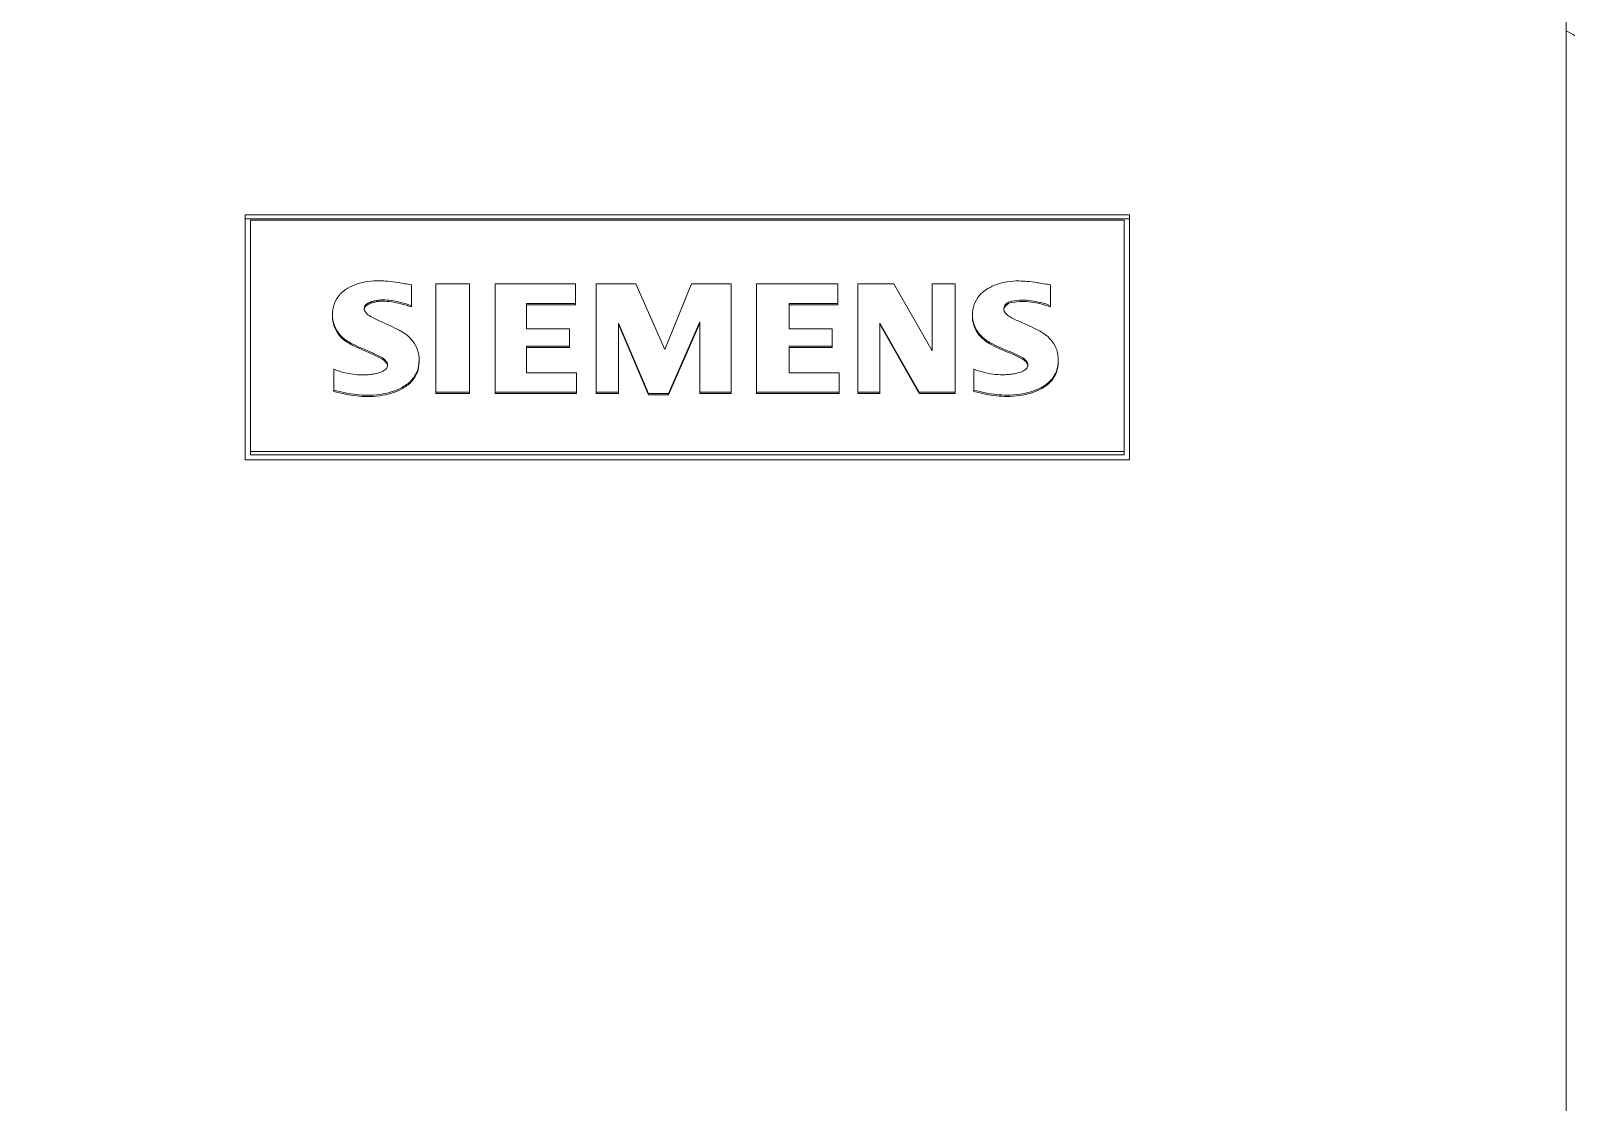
# Model space of a CAD drawing. Header units: millimetres. Extents: x 4134 to 7422, y 1400 to 3585.
# Drawn here: x 5115.85 to 5146.25, y 3054.63 to 3075.84 of the extents above; entities that cross this region are included whole.
import ezdxf

# ---------------------------------------------------------------- set-up
doc = ezdxf.new("R2010")
doc.units = ezdxf.units.MM
doc.layers.add('000-PI-Oprema', color=30, linetype='Continuous', lineweight=5)

# ---------------------------------------------------------------- blocks, each defined once
blk = doc.blocks.new('IM 155-5 PN ST - 6ES7155-5AA01-0AB0')
at = {"color": 0, "linetype": 'ByBlock', "lineweight": 0, "ltscale": 0.25}
blk.add_lwpolyline([(0, 147.007), (34.8, 147.007), (34.8, 0), (0, 0), (0, 147.007)], dxfattribs=at)
at = {"layer": '000-PI-Oprema', "color": 0, "linetype": 'ByBlock', "lineweight": 0}
for p, q in [((26.15, 131.42), (8.65, 131.42)), ((8.65, 131.341), (26.15, 131.341)), ((26.05, 131.31), (8.75, 131.31)), ((8.75, 131.31), (8.75, 126.735)), ((26.05, 126.735), (26.05, 131.31)), ((11.941, 129.62), (11.941, 130.032)), ((13.091, 130.055), (12.424, 130.055)), ((12.424, 130.055), (12.424, 127.905)), ((13.091, 127.905), (13.091, 130.055)), ((13.597, 130.055), (13.597, 127.905)), ((15.184, 130.055), (13.597, 130.055)), ((15.184, 129.666), (15.184, 130.055)), ((16.38, 130.055), (15.598, 130.055)), ((15.598, 130.055), (15.598, 127.905)), ((16.955, 128.751), (16.38, 130.055)), ((17.484, 130.055), (16.955, 128.751)), ((18.266, 130.055), (17.484, 130.055)), ((18.266, 127.905), (18.266, 130.055)), ((18.772, 130.055), (18.772, 127.905)), ((20.382, 130.055), (18.772, 130.055)), ((20.382, 129.666), (20.382, 130.055)), ((21.486, 130.055), (20.773, 130.055)), ((20.773, 130.055), (20.773, 127.905)), ((22.245, 128.728), (21.486, 130.055)), ((22.705, 130.055), (22.245, 130.055)), ((22.245, 130.055), (22.245, 128.728)), ((22.705, 127.905), (22.705, 130.055)), ((24.591, 129.62), (24.591, 130.032)), ((11.941, 129.62), (11.941, 129.594)), ((14.218, 129.163), (14.218, 129.666)), ((14.218, 129.666), (15.184, 129.666)), ((14.218, 129.64), (15.184, 129.64)), ((15.184, 129.666), (15.184, 129.64)), ((19.416, 129.163), (19.416, 129.666)), ((19.416, 129.666), (20.382, 129.666)), ((19.416, 129.64), (20.382, 129.64)), ((20.382, 129.666), (20.382, 129.64)), ((24.591, 129.62), (24.591, 129.594)), ((10.377, 129.442), (10.377, 129.416)), ((16.035, 127.905), (16.035, 129.277)), ((16.035, 129.277), (16.633, 127.882)), ((16.035, 129.251), (16.633, 127.856)), ((17.024, 127.882), (17.645, 129.3)), ((17.024, 127.856), (17.645, 129.274)), ((17.645, 129.3), (17.645, 127.905)), ((21.21, 129.277), (21.992, 127.905)), ((21.21, 127.905), (21.21, 129.277)), ((21.21, 129.251), (21.992, 127.879)), ((23.046, 129.439), (23.046, 129.413)), ((15.069, 129.163), (14.218, 129.163)), ((15.069, 128.82), (15.069, 129.163)), ((20.267, 129.163), (19.416, 129.163)), ((20.267, 128.82), (20.267, 129.163)), ((14.218, 128.293), (14.218, 128.82)), ((14.218, 128.82), (15.069, 128.82)), ((14.218, 128.793), (15.069, 128.793)), ((15.069, 128.82), (15.069, 128.793)), ((19.416, 128.293), (19.416, 128.82)), ((19.416, 128.82), (20.267, 128.82)), ((19.416, 128.793), (20.267, 128.793)), ((20.267, 128.82), (20.267, 128.793)), ((10.4, 128.362), (10.4, 127.95)), ((12.09, 128.515), (12.09, 128.541)), ((15.207, 128.293), (14.218, 128.293)), ((15.207, 127.905), (15.207, 128.293)), ((20.405, 128.293), (19.416, 128.293)), ((20.405, 127.905), (20.405, 128.293)), ((23.073, 128.362), (23.073, 127.95)), ((24.743, 128.514), (24.743, 128.54)), ((10.4, 127.95), (10.4, 127.924)), ((12.424, 127.905), (13.091, 127.905)), ((12.424, 127.905), (12.424, 127.879)), ((12.424, 127.879), (13.091, 127.879)), ((13.091, 127.905), (13.091, 127.879)), ((13.597, 127.905), (15.207, 127.905)), ((13.597, 127.905), (13.597, 127.879)), ((13.597, 127.879), (15.207, 127.879)), ((15.207, 127.905), (15.207, 127.879)), ((15.598, 127.905), (15.598, 127.879)), ((15.598, 127.905), (16.035, 127.905)), ((15.598, 127.879), (16.035, 127.879)), ((16.035, 127.905), (16.035, 127.879)), ((16.633, 127.882), (16.633, 127.856)), ((16.633, 127.882), (17.024, 127.882)), ((16.633, 127.856), (17.024, 127.856)), ((17.024, 127.882), (17.024, 127.856)), ((17.645, 127.905), (17.645, 127.879)), ((17.645, 127.905), (18.266, 127.905)), ((17.645, 127.879), (18.266, 127.879)), ((18.266, 127.905), (18.266, 127.879)), ((18.772, 127.905), (20.405, 127.905)), ((18.772, 127.905), (18.772, 127.879)), ((18.772, 127.879), (20.405, 127.879)), ((20.405, 127.905), (20.405, 127.879)), ((20.773, 127.905), (20.773, 127.879)), ((20.773, 127.905), (21.21, 127.905)), ((20.773, 127.879), (21.21, 127.879)), ((21.21, 127.905), (21.21, 127.879)), ((21.992, 127.905), (22.705, 127.905)), ((21.992, 127.905), (21.992, 127.879)), ((21.992, 127.879), (22.705, 127.879)), ((22.705, 127.905), (22.705, 127.879)), ((23.073, 127.95), (23.073, 127.924)), ((8.65, 126.567), (26.15, 126.567)), ((8.75, 126.735), (26.05, 126.735)), ((8.75, 126.735), (8.75, 126.667)), ((8.75, 126.667), (26.05, 126.667)), ((26.05, 126.735), (26.05, 126.667))]:
    blk.add_line(p, q, dxfattribs=at)
for points, knots in [([(34.8, 8.007), (34.8, 8.859), (34.8, 10.524), (34.8, 12.857), (34.8, 14.973), (34.8, 17.743), (34.8, 21.643), (34.8, 27.557), (34.8, 37.017), (34.8, 50.127), (34.8, 67.357), (34.8, 85.999), (34.8, 103.048), (34.8, 118.245), (34.8, 128.598), (34.8, 136.94), (34.8, 141.966), (34.8, 145.414), (34.8, 147.007)], [0, 0, 0, 0, 0.018357, 0.035822, 0.050221, 0.063898, 0.09543, 0.134182, 0.191169, 0.299064, 0.416456, 0.562341, 0.701008, 0.784589, 0.890964, 0.925157, 0.965428, 1, 1, 1, 1]), ([(11.941, 130.032), (11.852, 130.047), (11.694, 130.076), (11.485, 130.105), (11.285, 130.119), (11.081, 130.105), (10.866, 130.058), (10.671, 129.973), (10.504, 129.844), (10.396, 129.652), (10.367, 129.443), (10.396, 129.238), (10.497, 129.06), (10.63, 128.939), (10.785, 128.853), (10.961, 128.771), (11.157, 128.693), (11.326, 128.614), (11.431, 128.541), (11.475, 128.452), (11.446, 128.37), (11.369, 128.314), (11.276, 128.282), (11.176, 128.263), (11.076, 128.253), (10.942, 128.249), (10.776, 128.259), (10.585, 128.297), (10.461, 128.338), (10.4, 128.362)], [0, 0, 0, 0, 0.058167, 0.103291, 0.135497, 0.18739, 0.233927, 0.276573, 0.323469, 0.367574, 0.415117, 0.457643, 0.499335, 0.545023, 0.571534, 0.61311, 0.669886, 0.707355, 0.733443, 0.751236, 0.766876, 0.785371, 0.810586, 0.829835, 0.851293, 0.875106, 0.916093, 0.9575, 1, 1, 1, 1]), ([(24.591, 130.032), (24.503, 130.047), (24.347, 130.074), (24.14, 130.101), (23.942, 130.114), (23.742, 130.099), (23.532, 130.05), (23.339, 129.962), (23.174, 129.832), (23.065, 129.644), (23.036, 129.438), (23.066, 129.236), (23.169, 129.058), (23.304, 128.937), (23.461, 128.85), (23.637, 128.769), (23.833, 128.691), (24.002, 128.614), (24.108, 128.543), (24.153, 128.456), (24.124, 128.374), (24.046, 128.32), (23.951, 128.289), (23.848, 128.268), (23.746, 128.256), (23.613, 128.251), (23.448, 128.261), (23.258, 128.298), (23.134, 128.338), (23.073, 128.362)], [0, 0, 0, 0, 0.057583, 0.102541, 0.134994, 0.185598, 0.231448, 0.274046, 0.321533, 0.365446, 0.411849, 0.454176, 0.496026, 0.542215, 0.569844, 0.611753, 0.668087, 0.705885, 0.732039, 0.749567, 0.764924, 0.783472, 0.80902, 0.829572, 0.851491, 0.87493, 0.915975, 0.95744, 1, 1, 1, 1]), ([(10.4, 127.95), (10.476, 127.929), (10.625, 127.891), (10.845, 127.856), (11.073, 127.843), (11.305, 127.857), (11.535, 127.905), (11.749, 127.99), (11.938, 128.12), (12.067, 128.316), (12.101, 128.534), (12.071, 128.745), (11.971, 128.929), (11.836, 129.056), (11.679, 129.145), (11.503, 129.231), (11.309, 129.313), (11.14, 129.393), (11.036, 129.468), (10.993, 129.553), (11.016, 129.624), (11.072, 129.671), (11.143, 129.7), (11.22, 129.72), (11.294, 129.732), (11.401, 129.737), (11.549, 129.724), (11.74, 129.685), (11.872, 129.644), (11.941, 129.62)], [0, 0, 0, 0, 0.050995, 0.09847, 0.142842, 0.197361, 0.247009, 0.29309, 0.345193, 0.39189, 0.440408, 0.484338, 0.527032, 0.573288, 0.601245, 0.643101, 0.698989, 0.736572, 0.762873, 0.781014, 0.793261, 0.807604, 0.826728, 0.842361, 0.858321, 0.874793, 0.911417, 0.952987, 1, 1, 1, 1]), ([(11.003, 129.537), (11.003, 129.556), (11.016, 129.598), (11.072, 129.645), (11.143, 129.674), (11.22, 129.694), (11.294, 129.706), (11.401, 129.711), (11.549, 129.698), (11.74, 129.659), (11.872, 129.618), (11.941, 129.594)], [0, 0, 0, 0, 0.055445, 0.120976, 0.208352, 0.279775, 0.352692, 0.427952, 0.59528, 0.785205, 1, 1, 1, 1]), ([(23.073, 127.95), (23.149, 127.929), (23.297, 127.892), (23.516, 127.858), (23.743, 127.846), (23.973, 127.86), (24.201, 127.908), (24.413, 127.993), (24.597, 128.123), (24.721, 128.32), (24.753, 128.536), (24.724, 128.745), (24.624, 128.927), (24.491, 129.052), (24.337, 129.139), (24.164, 129.223), (23.971, 129.304), (23.804, 129.383), (23.698, 129.458), (23.651, 129.558), (23.701, 129.67), (23.847, 129.722), (24.018, 129.733), (24.21, 129.721), (24.4, 129.684), (24.527, 129.644), (24.591, 129.62)], [0, 0, 0, 0, 0.051177, 0.098821, 0.143351, 0.197996, 0.24762, 0.293548, 0.344848, 0.391383, 0.440309, 0.484046, 0.526614, 0.57274, 0.600034, 0.641579, 0.697513, 0.73523, 0.761625, 0.77983, 0.802755, 0.831617, 0.874986, 0.914128, 0.955604, 1, 1, 1, 1]), ([(23.665, 129.531), (23.665, 129.565), (23.703, 129.645), (23.847, 129.696), (24.018, 129.707), (24.21, 129.695), (24.4, 129.658), (24.527, 129.617), (24.591, 129.594)], [0, 0, 0, 0, 0.099403, 0.231182, 0.429201, 0.607916, 0.797292, 1, 1, 1, 1]), ([(10.377, 129.415), (10.377, 129.413), (10.377, 129.345), (10.396, 129.212), (10.497, 129.033), (10.63, 128.913), (10.785, 128.827), (10.961, 128.745), (11.157, 128.667), (11.326, 128.588), (11.431, 128.515), (11.464, 128.448), (11.465, 128.42), (11.465, 128.419)], [0, 0, 0, 0, 0.003861, 0.129706, 0.253085, 0.388286, 0.466739, 0.589774, 0.757789, 0.86867, 0.94587, 0.998526, 1, 1, 1, 1]), ([(23.046, 129.412), (23.046, 129.41), (23.046, 129.342), (23.066, 129.209), (23.169, 129.032), (23.304, 128.911), (23.461, 128.824), (23.637, 128.743), (23.833, 128.665), (24.002, 128.588), (24.108, 128.517), (24.142, 128.451), (24.142, 128.423), (24.142, 128.423)], [0, 0, 0, 0, 0.00443, 0.128976, 0.252123, 0.388036, 0.469334, 0.592651, 0.758417, 0.869639, 0.946597, 0.998175, 1, 1, 1, 1]), ([(10.4, 127.924), (10.476, 127.902), (10.625, 127.865), (10.845, 127.83), (11.073, 127.817), (11.305, 127.831), (11.535, 127.878), (11.749, 127.964), (11.938, 128.094), (12.067, 128.29), (12.09, 128.439), (12.09, 128.515)], [0, 0, 0, 0, 0.115804, 0.223612, 0.324376, 0.448182, 0.560926, 0.66557, 0.783888, 0.889933, 1, 1, 1, 1]), ([(23.073, 127.924), (23.149, 127.903), (23.297, 127.866), (23.516, 127.831), (23.743, 127.82), (23.973, 127.834), (24.201, 127.882), (24.413, 127.967), (24.597, 128.097), (24.721, 128.292), (24.743, 128.439), (24.743, 128.513)], [0, 0, 0, 0, 0.116464, 0.224888, 0.326227, 0.450584, 0.563514, 0.668033, 0.784777, 0.890676, 1, 1, 1, 1])]:
    blk.add_open_spline(points, degree=3, knots=knots, dxfattribs=at)
for points in [[(8.65, 131.42), (8.65, 129.803), (8.65, 128.185), (8.65, 126.567)], [(26.15, 126.567), (26.15, 128.185), (26.15, 129.803), (26.15, 131.42)]]:
    blk.add_open_spline(points, degree=3, dxfattribs=at)
blk = doc.blocks.new('S7-1500 AI HS - 6ES7531-7NF10-0AB0')
at = {"layer": '000-PI-Oprema', "color": 0, "linetype": 'ByBlock', "lineweight": 0}
blk.add_open_spline([(4.278, 132.586), (2.852, 133.409), (1.426, 134.232), (0, 135.056)], degree=3, dxfattribs=at)

msp = doc.modelspace()

# ---------------------------------------------------------------- block references
at = {"layer": '000-PI-Oprema', "color": 0, "linetype": 'ByBlock', "lineweight": 0}
for name, p in [('IM 155-5 PN ST - 6ES7155-5AA01-0AB0', (5111.448, 2940.778)), ('S7-1500 AI HS - 6ES7531-7NF10-0AB0', (5146.248, 2940.785))]:
    msp.add_blockref(name, p, dxfattribs=at)

doc.saveas('drawing.dxf')
